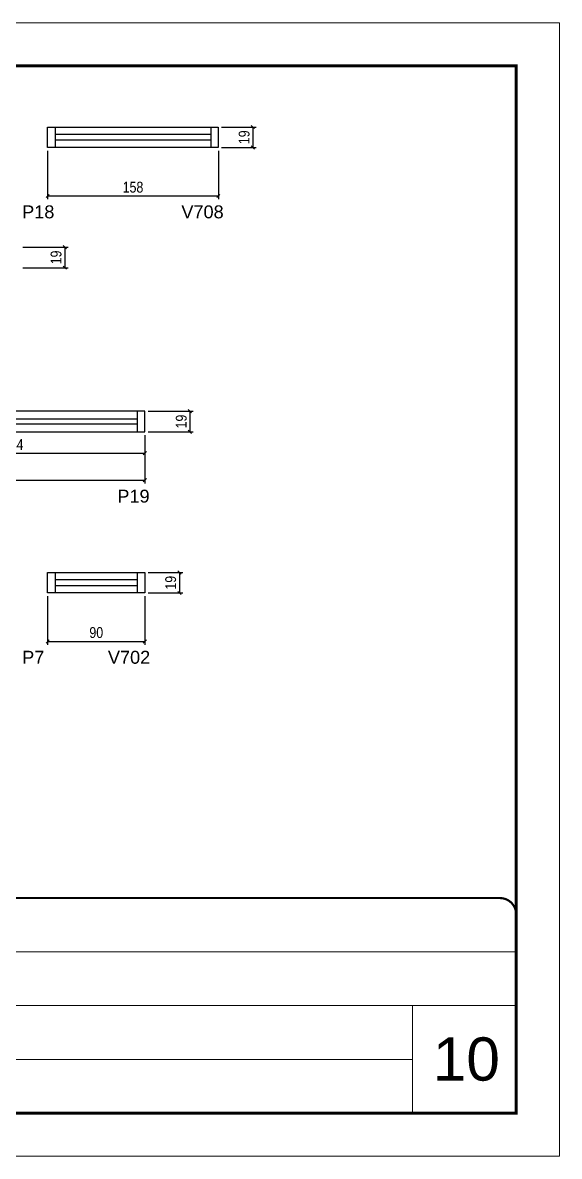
# Model space of a CAD drawing. Extents: x 3245 to 12416, y 917 to 10295.
# Drawn here: x 5832 to 6329, y 6660 to 7710 of the extents above; entities that cross this region are included whole.
import ezdxf

# ---------------------------------------------------------------- set-up
doc = ezdxf.new("R2010")
doc.units = 0
doc.linetypes.add('CONTINUO', pattern=[0])
doc.linetypes.add('DASHED', pattern=[0.75, 0.5, -0.25])
for name, color, linetype in [('5', 5, 'Continuous'), ('COTA', 241, 'Continuous'), ('Painéis', 200, 'Continuous'), ('SARR_2.2x7', 40, 'Continuous')]:
    doc.layers.add(name, color=color, linetype=linetype)
for name, color, linetype, lineweight in [('CARIMBO', 255, 'Continuous', 9), ('Folhas', 255, 'Continuous', 9), ('SARRAFO DE PRESSAO', 251, 'DASHED', 9)]:
    doc.layers.add(name, color=color, linetype=linetype, lineweight=lineweight)
doc.styles.add('ARIAL', font='arial.ttf')
doc.styles.add('COTA TECNICA', font='techl___.ttf', dxfattribs={"height": 10})
doc.styles.add('COTA TECNICA-50', font='techl___.ttf', dxfattribs={"height": 10})
doc.styles.get("Standard").update_dxf_attribs({"font": 'arial.ttf'})
doc.dimstyles.new('COTA PAINEL-50', dxfattribs={"dimtxt": 10, "dimasz": 3, "dimexe": 3, "dimexo": 3, "dimgap": 3, "dimtad": 1, "dimdec": 1, "dimzin": 12, "dimdsep": 46, "dimtxsty": 'COTA TECNICA-50', "dimblk1": 'OBLIQUE', "dimblk2": 'OBLIQUE', "dimsah": 1, "dimcen": 0.9, "dimclrd": 4, "dimclre": 4, "dimclrt": 240, "dimadec": 1, "dimazin": 3, "dimtfac": 1, "dimtdec": 1, "dimtmove": 0, "dimatfit": 3, "dimfxl": 1, "dimtolj": 1, "dimtzin": 12, "dimarcsym": 0})
doc.dimstyles.new('PAINEL', dxfattribs={"dimtxt": 10, "dimasz": 3, "dimexe": 3, "dimexo": 3, "dimgap": 3, "dimtad": 1, "dimdec": 1, "dimzin": 12, "dimdsep": 46, "dimtxsty": 'COTA TECNICA', "dimblk1": 'OBLIQUE', "dimblk2": 'OBLIQUE', "dimsah": 1, "dimcen": 0.9, "dimclrd": 4, "dimclre": 4, "dimclrt": 240, "dimadec": 1, "dimazin": 3, "dimtfac": 1, "dimtdec": 1, "dimtmove": 0, "dimatfit": 3, "dimfxl": 1, "dimtolj": 1, "dimtzin": 12, "dimarcsym": 0})

# ---------------------------------------------------------------- blocks, each defined once
blk = doc.blocks.new('9999999999')
at = {"color": 30, "linetype": 'CONTINUO'}
for p, q in [((98564.6, 34379.6), (99584, 34379.6)), ((98564.6, 34329.8), (99488, 34329.8)), ((99584, 34329.8), (99488, 34329.8)), ((99488, 34329.8), (99488, 34230.2)), ((98564.6, 34280), (99488, 34280))]:
    blk.add_line(p, q, dxfattribs=at)
at = {"color": 30, "linetype": 'CONTINUO', "const_width": 2}
blk.add_lwpolyline([(99584, 34230.2), (99584, 34414.4, 0.414214), (99569, 34429.4), (98229, 34429.4, 0.414214), (98214, 34414.4), (98214, 34245.2, 0.414214), (98229, 34230.2), (99584, 34230.2)], format="xyb", dxfattribs=at)
at = {"layer": 'Folhas'}
blk.add_lwpolyline([(98139, 34190.2), (99624, 34190.2), (99624, 35240.2), (98139, 35240.2)], close=True, dxfattribs=at)
at = {"layer": 'Folhas', "color": 30, "const_width": 3}
blk.add_lwpolyline([(98214, 34230.2), (99584, 34230.2), (99584, 35200.2), (98214, 35200.2)], close=True, dxfattribs=at)
blk = doc.blocks.new('_Oblique')
at = {"color": 0, "linetype": 'ByBlock', "lineweight": -2}
blk.add_line((-0.5, -0.5), (0.5, 0.5), dxfattribs=at)
blk = doc.blocks.new('*D164')
at = {"layer": 'COTA', "color": 4, "linetype": 'ByBlock', "lineweight": -2, "transparency": 16777216}
for p, q in [((5579.2, 7328.2), (5579.2, 7283.3)), ((5945.2, 7328.2), (5945.2, 7283.3)), ((5579.2, 7286.3), (5945.2, 7286.3))]:
    blk.add_line(p, q, dxfattribs=at)
at = {"layer": 'Defpoints', "color": 0, "linetype": 'ByBlock', "transparency": 16777216}
for p in [(5579.2, 7331.2), (5945.2, 7331.2), (5945.2, 7286.3)]:
    blk.add_point(p, dxfattribs=at)
at = {"layer": 'COTA', "color": 4, "linetype": 'ByBlock', "lineweight": -2, "transparency": 16777216, "xscale": 3, "yscale": 3, "zscale": 3, "rotation": 180}
blk.add_blockref('_Oblique', (5579.2, 7286.3), dxfattribs=at)
at = {"layer": 'COTA', "color": 4, "linetype": 'ByBlock', "lineweight": -2, "transparency": 16777216, "xscale": 3, "yscale": 3, "zscale": 3}
blk.add_blockref('_Oblique', (5945.2, 7286.3), dxfattribs=at)
at = {"layer": 'COTA', "color": 240, "linetype": 'ByBlock', "transparency": 16777216, "insert": (5762.2, 7294.5), "char_height": 10, "attachment_point": 5, "style": 'COTA TECNICA-50'}
blk.add_mtext('\\A1;366', dxfattribs=at)
blk = doc.blocks.new('*D165')
at = {"layer": 'COTA', "color": 4, "lineweight": -2, "transparency": 16777216}
for p, q in [((5948.2, 7350.2), (5989.9, 7350.2)), ((5986.9, 7350.2), (5986.9, 7331.2)), ((5948.2, 7331.2), (5989.9, 7331.2))]:
    blk.add_line(p, q, dxfattribs=at)
at = {"layer": 'Defpoints', "color": 0, "transparency": 16777216}
for p in [(5945.2, 7350.2), (5945.2, 7331.2), (5986.9, 7331.2)]:
    blk.add_point(p, dxfattribs=at)
at = {"layer": 'COTA', "color": 4, "lineweight": -2, "transparency": 16777216, "xscale": 3, "yscale": 3, "zscale": 3}
for p, rotation in [((5986.9, 7350.2), 90), ((5986.9, 7331.2), 270)]:
    blk.add_blockref('_Oblique', p, dxfattribs=dict(at, rotation=rotation))
at = {"layer": 'COTA', "color": 240, "transparency": 16777216, "insert": (5978.9, 7340.7), "char_height": 10, "attachment_point": 5, "rotation": 90, "style": 'COTA TECNICA'}
blk.add_mtext('\\A1;19', dxfattribs=at)
blk = doc.blocks.new('*D166')
at = {"layer": 'COTA', "color": 4, "linetype": 'ByBlock', "lineweight": -2, "transparency": 16777216}
for p, q in [((5855.2, 7178.9), (5855.2, 7134)), ((5945.2, 7178.9), (5945.2, 7134)), ((5855.2, 7137), (5945.2, 7137))]:
    blk.add_line(p, q, dxfattribs=at)
at = {"layer": 'Defpoints', "color": 0, "linetype": 'ByBlock', "transparency": 16777216}
for p in [(5855.2, 7181.9), (5945.2, 7181.9), (5945.2, 7137)]:
    blk.add_point(p, dxfattribs=at)
at = {"layer": 'COTA', "color": 4, "linetype": 'ByBlock', "lineweight": -2, "transparency": 16777216, "xscale": 3, "yscale": 3, "zscale": 3, "rotation": 180}
blk.add_blockref('_Oblique', (5855.2, 7137), dxfattribs=at)
at = {"layer": 'COTA', "color": 4, "linetype": 'ByBlock', "lineweight": -2, "transparency": 16777216, "xscale": 3, "yscale": 3, "zscale": 3}
blk.add_blockref('_Oblique', (5945.2, 7137), dxfattribs=at)
at = {"layer": 'COTA', "color": 240, "linetype": 'ByBlock', "transparency": 16777216, "insert": (5900.2, 7145.2), "char_height": 10, "attachment_point": 5, "style": 'COTA TECNICA-50'}
blk.add_mtext('\\A1;90', dxfattribs=at)
blk = doc.blocks.new('*D167')
at = {"layer": 'COTA', "color": 4, "lineweight": -2, "transparency": 16777216}
for p, q in [((5948.2, 7200.9), (5980.2, 7200.9)), ((5977.2, 7200.9), (5977.2, 7181.9)), ((5948.2, 7181.9), (5980.2, 7181.9))]:
    blk.add_line(p, q, dxfattribs=at)
at = {"layer": 'Defpoints', "color": 0, "transparency": 16777216}
for p in [(5945.2, 7200.9), (5945.2, 7181.9), (5977.2, 7181.9)]:
    blk.add_point(p, dxfattribs=at)
at = {"layer": 'COTA', "color": 4, "lineweight": -2, "transparency": 16777216, "xscale": 3, "yscale": 3, "zscale": 3}
for p, rotation in [((5977.2, 7200.9), 90), ((5977.2, 7181.9), 270)]:
    blk.add_blockref('_Oblique', p, dxfattribs=dict(at, rotation=rotation))
at = {"layer": 'COTA', "color": 240, "transparency": 16777216, "insert": (5969.1, 7191.4), "char_height": 10, "attachment_point": 5, "rotation": 90, "style": 'COTA TECNICA'}
blk.add_mtext('\\A1;19', dxfattribs=at)
blk = doc.blocks.new('*D170')
at = {"layer": 'COTA', "color": 4, "lineweight": -2, "transparency": 16777216}
for p, q in [((5701.2, 7328.2), (5701.2, 7308.3)), ((5945.2, 7328.2), (5945.2, 7308.3)), ((5701.2, 7311.3), (5945.2, 7311.3))]:
    blk.add_line(p, q, dxfattribs=at)
at = {"layer": 'Defpoints', "color": 0, "transparency": 16777216}
for p in [(5701.2, 7331.2), (5945.2, 7331.2), (5945.2, 7311.3)]:
    blk.add_point(p, dxfattribs=at)
at = {"layer": 'COTA', "color": 4, "lineweight": -2, "transparency": 16777216, "xscale": 3, "yscale": 3, "zscale": 3, "rotation": 180}
blk.add_blockref('_Oblique', (5701.2, 7311.3), dxfattribs=at)
at = {"layer": 'COTA', "color": 4, "lineweight": -2, "transparency": 16777216, "xscale": 3, "yscale": 3, "zscale": 3}
blk.add_blockref('_Oblique', (5945.2, 7311.3), dxfattribs=at)
at = {"layer": 'COTA', "color": 240, "transparency": 16777216, "insert": (5823.2, 7319.4), "char_height": 10, "attachment_point": 5, "style": 'COTA TECNICA'}
blk.add_mtext('\\A1;244', dxfattribs=at)
blk = doc.blocks.new('*D356')
at = {"layer": 'COTA', "color": 4, "linetype": 'ByBlock', "lineweight": -2, "transparency": 16777216}
for p, q in [((5855.2, 7591.5), (5855.2, 7546.6)), ((6013.2, 7591.5), (6013.2, 7546.6)), ((5855.2, 7549.6), (6013.2, 7549.6))]:
    blk.add_line(p, q, dxfattribs=at)
at = {"layer": 'Defpoints', "color": 0, "linetype": 'ByBlock', "transparency": 16777216}
for p in [(5855.2, 7594.5), (6013.2, 7594.5), (6013.2, 7549.6)]:
    blk.add_point(p, dxfattribs=at)
at = {"layer": 'COTA', "color": 4, "linetype": 'ByBlock', "lineweight": -2, "transparency": 16777216, "xscale": 3, "yscale": 3, "zscale": 3, "rotation": 180}
blk.add_blockref('_Oblique', (5855.2, 7549.6), dxfattribs=at)
at = {"layer": 'COTA', "color": 4, "linetype": 'ByBlock', "lineweight": -2, "transparency": 16777216, "xscale": 3, "yscale": 3, "zscale": 3}
blk.add_blockref('_Oblique', (6013.2, 7549.6), dxfattribs=at)
at = {"layer": 'COTA', "color": 240, "linetype": 'ByBlock', "transparency": 16777216, "insert": (5934.2, 7557.7), "char_height": 10, "attachment_point": 5, "style": 'COTA TECNICA-50'}
blk.add_mtext('\\A1;158', dxfattribs=at)
blk = doc.blocks.new('*D357')
at = {"layer": 'COTA', "color": 4, "lineweight": -2, "transparency": 16777216}
for p, q in [((6016.2, 7613.5), (6048.2, 7613.5)), ((6045.2, 7613.5), (6045.2, 7594.5)), ((6016.2, 7594.5), (6048.2, 7594.5))]:
    blk.add_line(p, q, dxfattribs=at)
at = {"layer": 'Defpoints', "color": 0, "transparency": 16777216}
for p in [(6013.2, 7613.5), (6013.2, 7594.5), (6045.2, 7594.5)]:
    blk.add_point(p, dxfattribs=at)
at = {"layer": 'COTA', "color": 4, "lineweight": -2, "transparency": 16777216, "xscale": 3, "yscale": 3, "zscale": 3}
for p, rotation in [((6045.2, 7613.5), 90), ((6045.2, 7594.5), 270)]:
    blk.add_blockref('_Oblique', p, dxfattribs=dict(at, rotation=rotation))
at = {"layer": 'COTA', "color": 240, "transparency": 16777216, "insert": (6037.1, 7604), "char_height": 10, "attachment_point": 5, "rotation": 90, "style": 'COTA TECNICA'}
blk.add_mtext('\\A1;19', dxfattribs=at)
blk = doc.blocks.new('*D364')
at = {"layer": 'COTA', "color": 4, "lineweight": -2, "transparency": 16777216}
for p, q in [((5832.1, 7502.2), (5874.1, 7502.2)), ((5871.1, 7502.2), (5871.1, 7483.2)), ((5832.1, 7483.2), (5874.1, 7483.2))]:
    blk.add_line(p, q, dxfattribs=at)
at = {"layer": 'Defpoints', "color": 0, "transparency": 16777216}
for p in [(5829.1, 7502.2), (5829.1, 7483.2), (5871.1, 7483.2)]:
    blk.add_point(p, dxfattribs=at)
at = {"layer": 'COTA', "color": 4, "lineweight": -2, "transparency": 16777216, "xscale": 3, "yscale": 3, "zscale": 3}
for p, rotation in [((5871.1, 7502.2), 90), ((5871.1, 7483.2), 270)]:
    blk.add_blockref('_Oblique', p, dxfattribs=dict(at, rotation=rotation))
at = {"layer": 'COTA', "color": 240, "transparency": 16777216, "insert": (5863, 7492.7), "char_height": 10, "attachment_point": 5, "rotation": 90, "style": 'COTA TECNICA'}
blk.add_mtext('\\A1;19', dxfattribs=at)

msp = doc.modelspace()

# ---------------------------------------------------------------- linework, layer by layer
at = {"layer": 'Painéis', "linetype": 'Continuous'}
for p, q in [((5945.18, 7350.15), (5316.68, 7350.15)), ((5945.18, 7331.15), (5945.18, 7350.15)), ((5316.68, 7331.15), (5945.18, 7331.15))]:
    msp.add_line(p, q, dxfattribs=at)
for points in [[(5855.18, 7613.48), (6013.18, 7613.48), (6013.18, 7594.48), (5855.18, 7594.48)], [(5855.18, 7200.93), (5945.18, 7200.93), (5945.18, 7181.93), (5855.18, 7181.93)]]:
    msp.add_lwpolyline(points, close=True, dxfattribs=at)
at = {"layer": 'SARR_2.2x7', "linetype": 'Continuous'}
for p, q in [((5862.18, 7613.48), (5862.18, 7594.48)), ((6006.18, 7613.48), (6006.18, 7594.48)), ((6006.18, 7606.48), (5862.18, 7606.48)), ((5862.18, 7601.48), (6006.18, 7601.48)), ((5938.18, 7350.15), (5938.18, 7331.15)), ((5579.18, 7343.15), (5938.18, 7343.15)), ((5938.18, 7338.15), (5579.18, 7338.15)), ((5862.18, 7200.93), (5862.18, 7181.93)), ((5938.18, 7193.93), (5862.18, 7193.93)), ((5938.18, 7200.93), (5938.18, 7181.93)), ((5862.18, 7188.93), (5938.18, 7188.93))]:
    msp.add_line(p, q, dxfattribs=at)

# ---------------------------------------------------------------- block references
at = {"layer": 'SARRAFO DE PRESSAO', "color": 6, "linetype": 'ByBlock'}
msp.add_blockref('9999999999', (-93295.13, -27530.07), dxfattribs=at)

# ---------------------------------------------------------------- texts
at = {"layer": '5', "linetype": 'Continuous'}
for s, rotation, p in [('P18', 0.00004, (5831.6, 7528.91)), ('V708', 0.00004, (5978.98, 7528.91)), ('P19', 359.99996, (5919.74, 7265.58)), ('P7', 0.00004, (5831.6, 7116.35)), ('V702', 0.00004, (5910.98, 7116.35))]:
    msp.add_text(s, height=12, rotation=rotation, dxfattribs=at).set_placement(p)
at = {"layer": 'CARIMBO', "style": 'ARIAL'}
msp.add_text('10', height=40, dxfattribs=at).set_placement((6211.7, 6730.27))

# ---------------------------------------------------------------- dimensions: what is measured, and where the dimension line sits
at = {"layer": 'COTA'}
for base, p1, p2, picture, middle in [((6045.16, 7594.48), (6013.18, 7613.48), (6013.18, 7594.48), '*D357', (6037.07, 7603.98)), ((5871.1, 7483.24), (5829.08, 7502.24), (5829.08, 7483.24), '*D364', (5863.01, 7492.74)), ((5986.95, 7331.15), (5945.18, 7350.15), (5945.18, 7331.15), '*D165', (5978.86, 7340.65)), ((5977.16, 7181.93), (5945.18, 7200.93), (5945.18, 7181.93), '*D167', (5969.07, 7191.43))]:
    dim = msp.add_linear_dim(base=base, p1=p1, p2=p2, angle=90, dimstyle='PAINEL', dxfattribs=at)
    dim.commit()
    dim.dimension.update_dxf_attribs({"geometry": picture, "text_midpoint": middle})
at = {"layer": 'COTA', "linetype": 'ByBlock'}
for base, p1, p2, override, picture, middle in [((6013.18, 7549.6), (5855.18, 7594.48), (6013.18, 7594.48), {"dimarcsym": 1}, '*D356', (5934.18, 7557.73)), ((5945.18, 7286.27), (5579.18, 7331.15), (5945.18, 7331.15), {"dimtmove": 1, "dimarcsym": 1}, '*D164', (5762.18, 7294.49)), ((5945.18, 7137.05), (5855.18, 7181.93), (5945.18, 7181.93), {"dimarcsym": 1}, '*D166', (5900.18, 7145.18))]:
    dim = msp.add_linear_dim(base=base, p1=p1, p2=p2, dimstyle='COTA PAINEL-50', override=override, dxfattribs=at)
    dim.commit()
    dim.dimension.update_dxf_attribs({"geometry": picture, "text_midpoint": middle})
at = {"layer": 'COTA'}
dim = msp.add_linear_dim(base=(5945.18, 7311.28), p1=(5701.18, 7331.15), p2=(5945.18, 7331.15), dimstyle='PAINEL', override={"dimtmove": 1}, dxfattribs=at)
dim.commit()
dim.dimension.update_dxf_attribs({"geometry": '*D170', "text_midpoint": (5823.18, 7319.35)})

doc.saveas('drawing.dxf')
